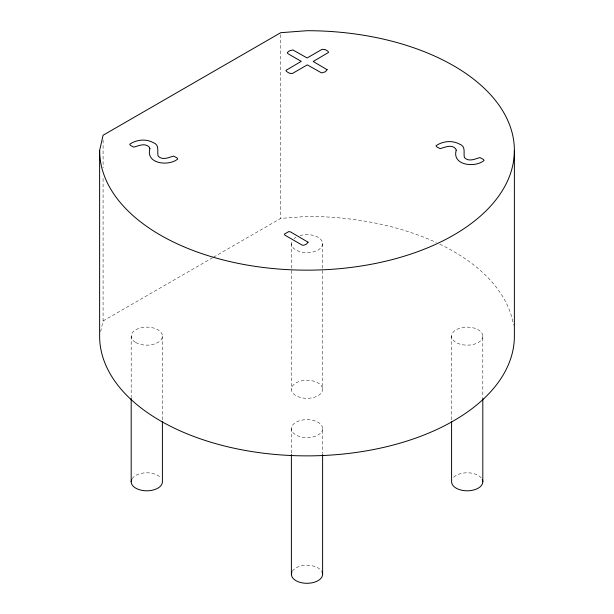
<?xml version="1.0" encoding="UTF-8"?>
<svg xmlns="http://www.w3.org/2000/svg" width="614" height="614" viewBox="0 0 614 614"><rect width="100%" height="100%" fill="white"/><g stroke="black" fill="none" stroke-linecap="round" stroke-linejoin="round"><path stroke-width="0.46" stroke-dasharray="3.07 2.3" d="M100.635 331.675L103.083 320.961L103.083 176.418M103.083 320.961L212.644 257.703M213.48 257.228L280.713 218.407L307 216.412A207.378 119.73 0 0 1 436.316 242.538M482.811 336.142A15.611 9.01 0 0 1 459.395 343.947A15.611 9.01 0 0 1 459.395 328.337A15.611 9.01 0 0 1 482.811 336.142L482.811 397.473M451.589 336.142L451.589 420.467M322.611 243.651L322.611 389.307A15.611 9.01 0 0 1 299.195 397.112A15.611 9.01 0 0 1 299.195 381.501A15.611 9.01 0 0 1 322.611 389.307M322.611 428.633A15.611 9.01 0 0 1 299.195 436.439A15.611 9.01 0 0 1 299.195 420.828A15.611 9.01 0 0 1 322.611 428.633L322.611 453.546M291.389 243.651L291.389 389.307M291.389 428.633L291.389 453.546M280.713 34.614L280.713 218.407M162.411 336.142L162.411 420.467M131.189 336.142L131.189 397.473M103.083 140.038L103.083 167.799M439.77 244.165A207.378 119.73 0 0 1 513.496 325.121M299.908 235.622A15.611 9.01 0 0 1 322.212 241.624A15.611 9.01 0 0 1 306.731 252.661A15.611 9.01 0 0 1 291.926 241.317M294.022 238.646A15.611 9.01 0 0 1 295.963 237.28M453.685 477.293A15.611 9.01 0 0 1 468.559 472.818A15.611 9.01 0 0 1 481.867 478.72M292.333 571.204A15.611 9.01 0 0 1 307 565.279A15.611 9.01 0 0 1 321.667 571.204M132.133 478.72A15.611 9.01 0 0 1 145.441 472.818A15.611 9.01 0 0 1 160.315 477.293M135.763 342.512A15.611 9.01 0 0 0 161.881 338.475A15.611 9.01 0 0 0 142.763 327.439A15.611 9.01 0 0 0 135.763 342.512"/><path stroke-width="0.92" d="M99.621 150.43L103.083 135.249L280.713 32.696L307 30.7A207.378 119.73 0 0 1 514.379 150.43L514.379 336.142A207.378 119.73 0 0 1 307 455.872A207.378 119.73 0 0 1 99.621 336.142L99.621 150.43A207.378 119.73 0 0 0 307 270.16A207.378 119.73 0 0 0 514.379 150.43M482.811 398.432L482.811 481.798M451.589 421.427L451.589 481.798A15.611 9.01 0 0 0 469.234 490.732A15.611 9.01 0 0 0 482.274 479.465M322.611 454.506L322.611 574.29M291.389 454.506L291.389 574.29M162.411 421.427L162.411 481.798A15.611 9.01 0 0 1 144.766 490.732A15.611 9.01 0 0 1 131.726 479.465M131.189 398.432L131.189 481.798M322.074 571.956A15.611 9.01 0 0 1 307 583.3A15.611 9.01 0 0 1 291.926 571.956M149.908 148.672C145.472 163.923 168.681 166.571 177.73 159.018L177.047 157.898L173.578 156.079C168.696 157.43 162.426 160.73 158.097 156.033C156.938 151.359 159.878 144.942 153.339 142.663C145.955 138.595 136.554 139.539 129.707 144.244L130.322 145.311L133.814 147.153C138.71 145.848 144.965 142.525 149.309 147.168L149.908 148.672M456.217 150.177C451.781 165.427 474.99 168.075 484.032 160.523L483.356 159.394L479.887 157.583C475.006 158.934 468.728 162.234 464.407 157.537C463.248 152.863 466.187 146.447 459.64 144.167C452.265 140.099 442.863 141.043 436.009 145.741L436.631 146.807L440.115 148.657C445.012 147.345 451.275 144.029 455.619 148.672L456.217 150.177M308.113 242.208L306.286 244.234L303.7 245.301L302.019 245.04L284.858 235.131L284.382 234.118L288.757 231.593L290.483 231.885L308.113 242.208M327.132 69.72L325.305 71.838L321.567 72.905L307.322 64.869L292.371 73.503L289.562 73.273L286.707 71.623L285.909 70.403L301.244 61.362L287.774 53.587L287.36 52.543L289.171 50.977L292.847 49.926L307.115 57.969L322.058 49.343L325.013 49.511L327.868 51.154L328.567 52.413L313.194 61.477L327.132 69.72"/></g></svg>
